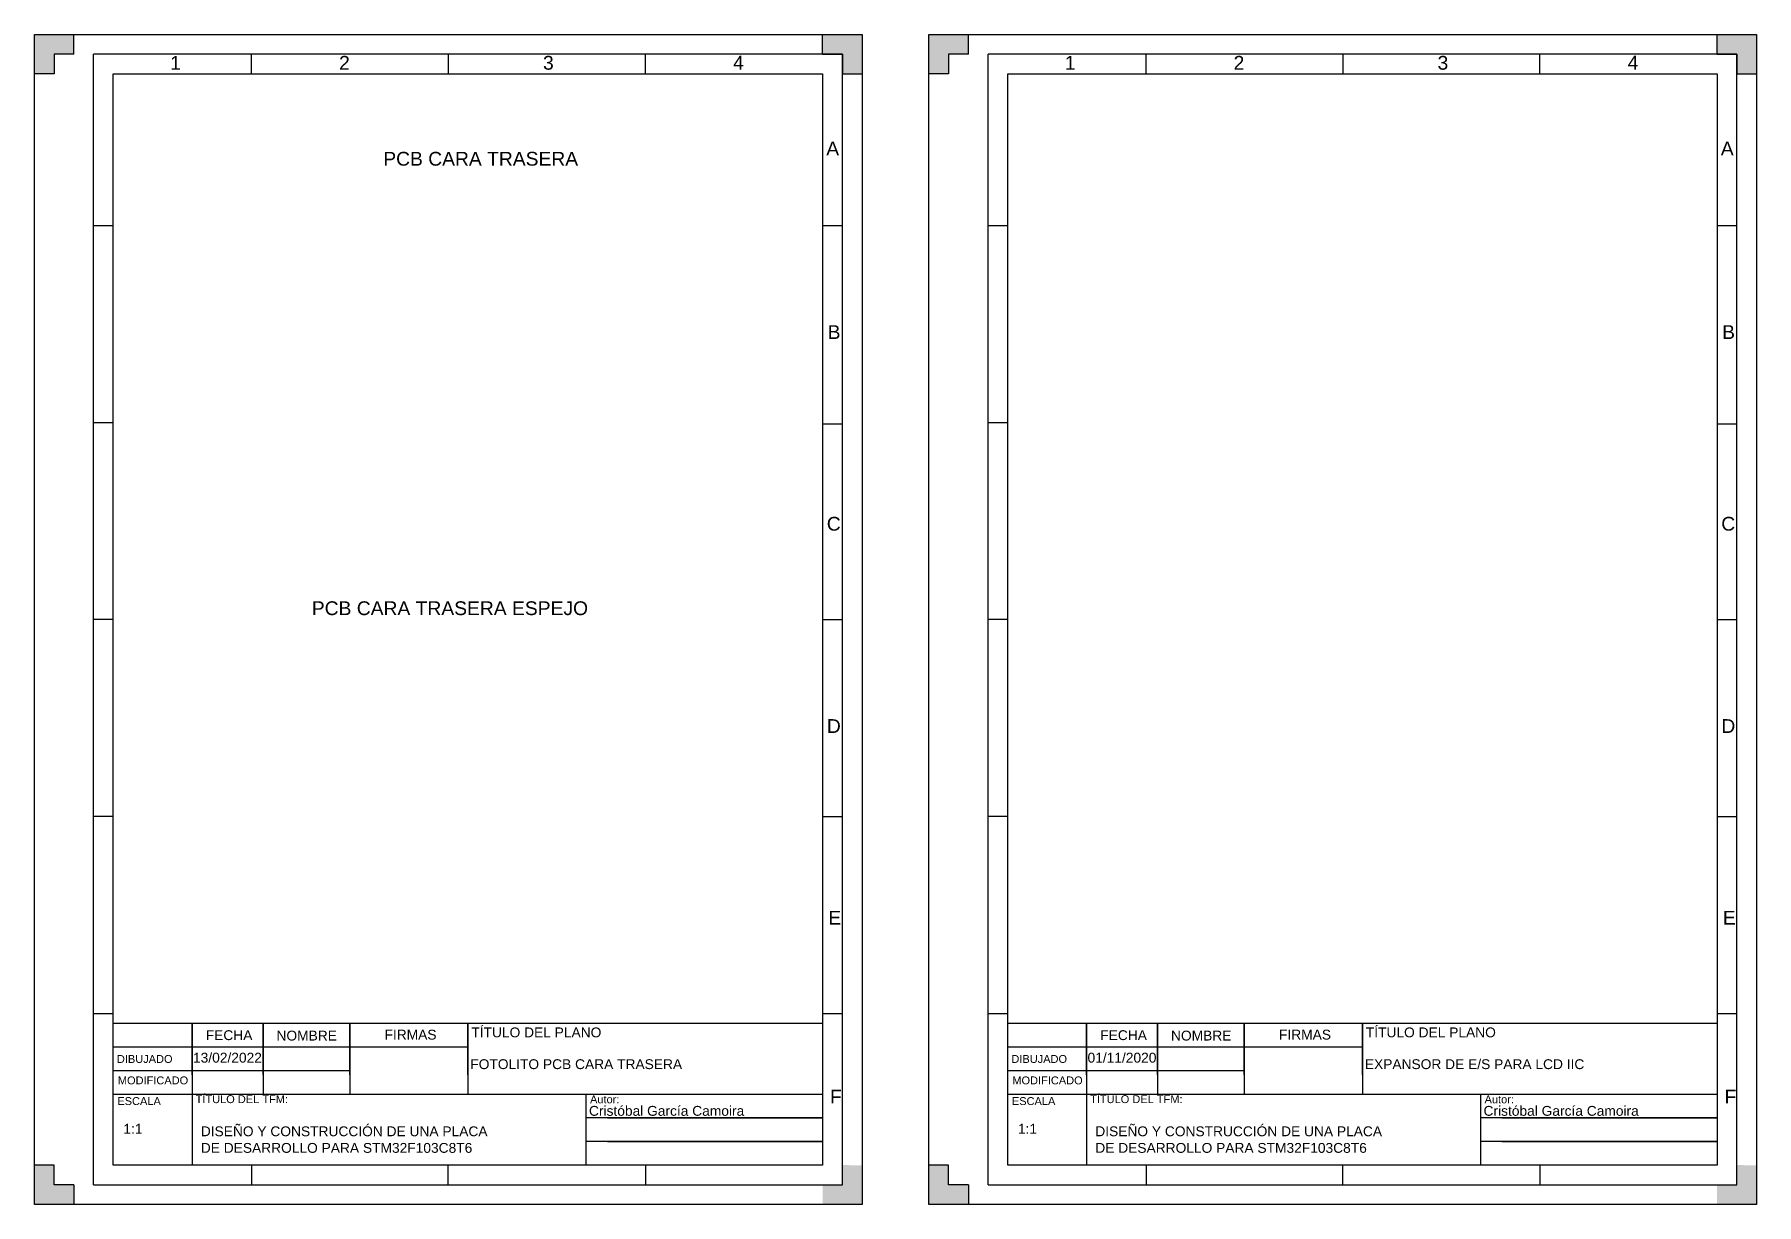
# Model space of a CAD drawing. Header units: millimetres. Extents: x 2696 to 3802, y 1319 to 1616.
# Drawn here: x 3365.2 to 3802.2, y 1318.9 to 1615.9 of the extents above; entities that cross this region are included whole.
import ezdxf
from ezdxf.enums import TextEntityAlignment as Align

# ---------------------------------------------------------------- set-up
doc = ezdxf.new("R2010")
doc.units = ezdxf.units.MM
doc.styles.get("Standard").update_dxf_attribs({"font": 'arial.ttf'})

# ---------------------------------------------------------------- blocks, each defined once
blk = doc.blocks.new('CAJETIN_UNIOVI')
for p, q in [((0, 0), (0, 36)), ((0, 36), (180, 36)), ((20, 22.94), (20, 36)), ((20, 36), (20, 0)), ((38, 22.94), (38, 36)), ((38, 36), (38, 18)), ((60, 22.94), (60, 36)), ((60, 36), (60, 18)), ((90, 22.94), (90, 36)), ((90, 36), (90, 18)), ((180, 36), (180, 0)), ((0, 30), (90, 30)), ((0, 24), (60, 24)), ((0, 18), (180, 18)), ((120, 0), (120, 18)), ((180, 12), (120, 12)), ((125.39, 12), (180, 12)), ((180, 6), (120, 6)), ((125.39, 6), (180, 6)), ((180, 0), (0, 0))]:
    blk.add_line(p, q)
at = {"attachment_point": 1}
for s, width, insert, char_height in [('TÍTULO DEL PLANO', 43.3056, (90.86, 34.95), 2.5), ('FECHA', 11.6183, (23.47, 34.24), 2.5), ('NOMBRE', 2.5, (41.42, 34.13), 2.5), ('FIRMAS', 16.9475, (68.83, 34.38), 2.5), ('DIBUJADO', 18.3161, (0.92, 27.95), 2), ('MODIFICADO', 18.3161, (1.16, 22.51), 2), ('TÍTULO DEL TFM:', 23.4798, (20.9, 17.75), 2), ('Autor:', 2.5, (120.98, 17.7), 2), ('ESCALA', 13.9093, (1.04, 17.26), 2)]:
    blk.add_mtext_dynamic_manual_height_columns(s, width=width, gutter_width=12.5, heights=[0], dxfattribs=dict(at, insert=insert, char_height=char_height))
for tag, p in [('FECHA', (20.24, 26.04)), ('NOMBRE', (120.71, 12.53)), ('ESCALA', (2.57, 7.99))]:
    blk.add_attdef(tag, p, '', height=2.5)
for tag, p in [('TITULO_PLANO', (90.89, 26.93)), ('TITULO_TFM', (22.48, 10.47))]:
    blk.add_attdef(tag, text='', height=2.5).set_placement(p, align=Align.TOP_LEFT)

msp = doc.modelspace()

# ---------------------------------------------------------------- hatches: boundary and pattern name
h = msp.add_hatch(color=256)
h.dxf.hatch_style = 1
h.paths.add_polyline_path([(3365.23, 1615.94), (3365.23, 1605.94), (3370.23, 1605.94), (3370.23, 1610.94), (3375.23, 1610.94), (3375.23, 1615.94)])
h.paths.add_polyline_path([(3575.23, 1615.94), (3565.23, 1615.94), (3565.23, 1610.94), (3570.23, 1610.94), (3570.23, 1605.94), (3575.23, 1605.94)])
h = msp.add_hatch(color=256)
h.dxf.hatch_style = 1
h.paths.add_polyline_path([(3592.21, 1615.94), (3592.21, 1605.94), (3597.21, 1605.94), (3597.21, 1610.94), (3602.21, 1610.94), (3602.21, 1615.94)])
h.paths.add_polyline_path([(3802.21, 1615.94), (3792.21, 1615.94), (3792.21, 1610.94), (3797.21, 1610.94), (3797.21, 1605.94), (3802.21, 1605.94)])
h = msp.add_hatch(color=256)
h.dxf.hatch_style = 1
h.paths.add_polyline_path([(3375.23, 1318.94), (3365.23, 1318.94), (3365.23, 1328.93), (3370.23, 1328.94), (3370.23, 1323.94), (3375.23, 1323.94)])
h.paths.add_polyline_path([(3575.23, 1318.94), (3565.23, 1318.94), (3565.23, 1323.94), (3570.23, 1323.94), (3570.23, 1328.94), (3575.23, 1328.93)])
h = msp.add_hatch(color=256)
h.dxf.hatch_style = 1
h.paths.add_polyline_path([(3602.21, 1318.94), (3592.21, 1318.94), (3592.21, 1328.93), (3597.21, 1328.94), (3597.21, 1323.94), (3602.21, 1323.94)])
h.paths.add_polyline_path([(3802.21, 1318.94), (3792.21, 1318.94), (3792.21, 1323.94), (3797.21, 1323.94), (3797.21, 1328.94), (3802.21, 1328.93)])

# ---------------------------------------------------------------- linework, layer by layer
for p, q in [((3365.23, 1615.94), (3575.23, 1615.94)), ((3365.23, 1318.94), (3365.23, 1615.94)), ((3375.23, 1610.94), (3375.23, 1615.94)), ((3565.23, 1610.94), (3565.23, 1615.94)), ((3575.23, 1615.94), (3575.23, 1318.94)), ((3592.21, 1615.94), (3802.21, 1615.94)), ((3592.21, 1318.94), (3592.21, 1615.94)), ((3602.21, 1610.94), (3602.21, 1615.94)), ((3792.21, 1610.94), (3792.21, 1615.94)), ((3802.21, 1615.94), (3802.21, 1318.94)), ((3375.23, 1610.94), (3370.23, 1610.94)), ((3370.23, 1610.94), (3370.23, 1605.94)), ((3570.23, 1610.94), (3380.23, 1610.94)), ((3380.23, 1323.94), (3380.23, 1610.94)), ((3420.33, 1605.94), (3420.33, 1610.94)), ((3470.23, 1610.94), (3470.23, 1605.94)), ((3520.24, 1605.94), (3520.24, 1610.94)), ((3565.23, 1610.94), (3570.23, 1610.94)), ((3570.23, 1323.94), (3570.23, 1610.94)), ((3570.23, 1610.94), (3570.23, 1605.94)), ((3602.21, 1610.94), (3597.21, 1610.94)), ((3597.21, 1610.94), (3597.21, 1605.94)), ((3797.21, 1610.94), (3607.21, 1610.94)), ((3607.21, 1323.94), (3607.21, 1610.94)), ((3647.31, 1605.94), (3647.31, 1610.94)), ((3697.21, 1610.94), (3697.21, 1605.94)), ((3747.22, 1605.94), (3747.22, 1610.94)), ((3792.21, 1610.94), (3797.21, 1610.94)), ((3797.21, 1323.94), (3797.21, 1610.94)), ((3797.21, 1610.94), (3797.21, 1605.94)), ((3370.23, 1605.94), (3365.23, 1605.94)), ((3385.23, 1364.94), (3385.23, 1605.94)), ((3385.23, 1605.94), (3565.23, 1605.94)), ((3565.23, 1605.94), (3565.23, 1364.94)), ((3570.23, 1605.94), (3575.23, 1605.94)), ((3597.21, 1605.94), (3592.21, 1605.94)), ((3612.21, 1364.94), (3612.21, 1605.94)), ((3612.21, 1605.94), (3792.21, 1605.94)), ((3792.21, 1605.94), (3792.21, 1364.94)), ((3797.21, 1605.94), (3802.21, 1605.94)), ((3380.23, 1567.44), (3385.23, 1567.44)), ((3565.23, 1567.44), (3570.23, 1567.44)), ((3607.21, 1567.44), (3612.21, 1567.44)), ((3792.21, 1567.44), (3797.21, 1567.44)), ((3380.23, 1517.42), (3385.23, 1517.42)), ((3565.23, 1517.14), (3570.23, 1517.14)), ((3607.21, 1517.42), (3612.21, 1517.42)), ((3792.21, 1517.14), (3797.21, 1517.14)), ((3385.23, 1467.44), (3380.23, 1467.44)), ((3565.23, 1467.44), (3570.23, 1467.44)), ((3612.21, 1467.44), (3607.21, 1467.44)), ((3792.21, 1467.44), (3797.21, 1467.44)), ((3385.23, 1417.44), (3380.23, 1417.44)), ((3565.23, 1417.44), (3570.23, 1417.44)), ((3612.21, 1417.44), (3607.21, 1417.44)), ((3792.21, 1417.44), (3797.21, 1417.44)), ((3380.23, 1367.44), (3385.23, 1367.44)), ((3565.23, 1367.44), (3570.23, 1367.44)), ((3607.21, 1367.44), (3612.21, 1367.44)), ((3792.21, 1367.44), (3797.21, 1367.44)), ((3370.23, 1328.94), (3365.23, 1328.93)), ((3370.23, 1323.94), (3370.23, 1328.94)), ((3420.33, 1328.94), (3420.33, 1323.94)), ((3470.23, 1323.94), (3470.23, 1328.94)), ((3520.24, 1328.94), (3520.24, 1323.94)), ((3597.21, 1328.94), (3592.21, 1328.93)), ((3597.21, 1323.94), (3597.21, 1328.94)), ((3647.31, 1328.94), (3647.31, 1323.94)), ((3697.21, 1323.94), (3697.21, 1328.94)), ((3747.22, 1328.94), (3747.22, 1323.94)), ((3375.23, 1323.94), (3370.23, 1323.94)), ((3375.23, 1323.94), (3375.23, 1318.94)), ((3380.23, 1323.94), (3570.23, 1323.94)), ((3602.21, 1323.94), (3597.21, 1323.94)), ((3602.21, 1323.94), (3602.21, 1318.94)), ((3607.21, 1323.94), (3797.21, 1323.94)), ((3575.23, 1318.94), (3365.23, 1318.94)), ((3802.21, 1318.94), (3592.21, 1318.94))]:
    msp.add_line(p, q)

# ---------------------------------------------------------------- block references
ref = msp.add_blockref('CAJETIN_UNIOVI', (3385.23, 1328.94))
ref.add_attrib('FECHA', '13/02/2022', (3405.47, 1354.97), dxfattribs={"height": 2.5})
ref.add_attrib('NOMBRE', 'Cristóbal García Camoira', (3505.94, 1341.47), dxfattribs={"height": 2.5})
ref.add_attrib('ESCALA', '1:1', (3387.79, 1336.93), dxfattribs={"height": 2.5})
ref.add_attrib('TITULO_PLANO_001', 'FOTOLITO PCB CARA TRASERA', (3475.83, 1353.32), dxfattribs={"height": 2.5})
ref.add_attrib('TITULO_TFM_001', 'DISEÑO Y CONSTRUCCIÓN DE UNA PLACA', (3407.44, 1336.28), dxfattribs={"height": 2.5})
ref.add_attrib('TITULO_TFM_002', 'DE DESARROLLO PARA STM32F103C8T6', (3407.44, 1332.07), dxfattribs={"height": 2.5})
ref = msp.add_blockref('CAJETIN_UNIOVI', (3612.21, 1328.94))
ref.add_attrib('FECHA', '01/11/2020', (3632.45, 1354.97), dxfattribs={"height": 2.5})
ref.add_attrib('NOMBRE', 'Cristóbal García Camoira', (3732.93, 1341.47), dxfattribs={"height": 2.5})
ref.add_attrib('ESCALA', '1:1', (3614.78, 1336.93), dxfattribs={"height": 2.5})
ref.add_attrib('TITULO_PLANO_001', 'EXPANSOR DE E/S PARA LCD IIC', (3702.82, 1353.32), dxfattribs={"height": 2.5})
ref.add_attrib('TITULO_TFM_001', 'DISEÑO Y CONSTRUCCIÓN DE UNA PLACA', (3634.42, 1336.28), dxfattribs={"height": 2.5})
ref.add_attrib('TITULO_TFM_002', 'DE DESARROLLO PARA STM32F103C8T6', (3634.42, 1332.07), dxfattribs={"height": 2.5})

# ---------------------------------------------------------------- texts
for s, p in [('1', (3399.69, 1606.99)), ('2', (3442.53, 1606.99)), ('3', (3494.28, 1606.99)), ('4', (3542.51, 1607.01)), ('1', (3626.68, 1606.99)), ('2', (3669.51, 1606.99)), ('3', (3721.26, 1606.99)), ('4', (3769.49, 1607.01))]:
    msp.add_text(s, height=3.5).set_placement(p)
at = {"char_height": 3.5}
for s, insert, attachment_point in [('A', (3566.15, 1588.74), 1), ('A', (3793.14, 1588.74), 1), ('B', (3566.5, 1538.64), 7), ('B', (3793.48, 1538.64), 7), ('C', (3566.28, 1493.49), 1), ('C', (3793.26, 1493.49), 1), ('D', (3566.31, 1438.64), 7), ('D', (3793.29, 1438.64), 7), ('E', (3566.67, 1393.49), 1), ('E', (3793.66, 1393.49), 1), ('F', (3567.09, 1344.59), 7), ('F', (3794.08, 1344.59), 7)]:
    msp.add_mtext_dynamic_manual_height_columns(s, width=3.5, gutter_width=12.5, heights=[0], dxfattribs=dict(at, insert=insert, attachment_point=attachment_point))
at = {"color": 0, "char_height": 3.5, "attachment_point": 1}
for s, width, heights, insert in [('PCB CARA TRASERA', 68.2155, [0], (3453.74, 1586.13)), ('PCB CARA TRASERA ESPEJO', 92.1876, [10.33], (3435.61, 1472.05))]:
    msp.add_mtext_dynamic_manual_height_columns(s, width=width, gutter_width=12.5, heights=heights, dxfattribs=dict(at, insert=insert))

doc.saveas('drawing.dxf')
